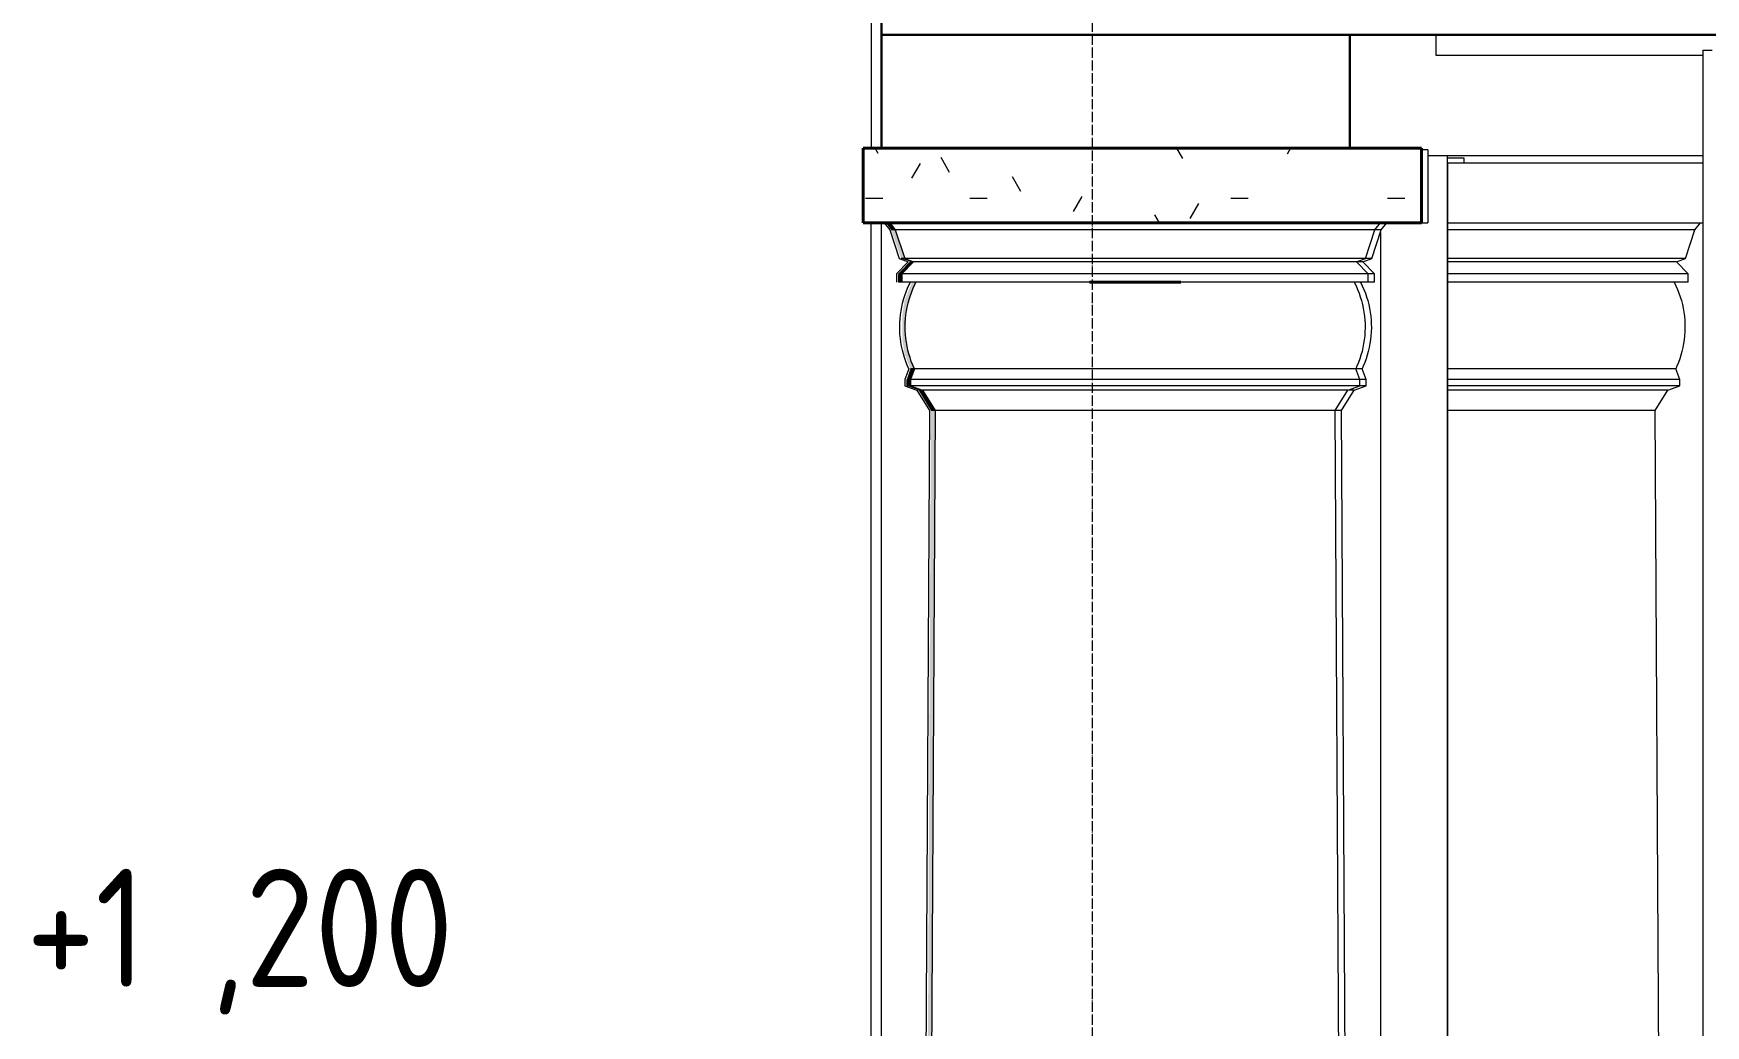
# Model space of a CAD drawing. Header units: millimetres. Extents: x 504091 to 2165846, y 135022 to 442887.
# Drawn here: x 1054905 to 1058160, y 317543 to 319474 of the extents above; entities that cross this region are included whole.
import ezdxf

# ---------------------------------------------------------------- set-up
doc = ezdxf.new("R2010")
doc.units = ezdxf.units.MM
doc.linetypes.add('ADSK_Линия сетки', pattern=[25, 20, -2.5, 0, -2.5])
doc.linetypes.add('осеваяX2', pattern=[4, 2.5, -0.5, 0.5, -0.5])
doc.layers.get('Defpoints').update_dxf_attribs({"color": 255})
for name, color, linetype, lineweight in [('Витраж', 7, 'Continuous', 9), ('Колонны', 7, 'Continuous', 18), ('Оси', 165, 'осеваяX2', 13), ('отметки', 7, 'Continuous', 20), ('Перекрытие', 7, 'Continuous', 18), ('размеры', 7, 'Continuous', 9), ('Стены внутренние', 7, 'Continuous', 18), ('Стены наружные', 7, 'Continuous', 18), ('Стены отделка', 7, 'Continuous', 30)]:
    doc.layers.add(name, color=color, linetype=linetype, lineweight=lineweight)
doc.styles.add('GOST Common_1', font='GOST_Common.ttf', dxfattribs={"width": 0.9, "height": 250})
doc.styles.add('GOST Common_6', font='GOST_Common.ttf', dxfattribs={"width": 0.9, "height": 200})
doc.dimstyles.new('ADSK_Основной_2_5_мм_Округление_до_10_мм', dxfattribs={"dimscale": 304.8, "dimtxt": 251.428749, "dimasz": 0.463911, "dimexe": 0.492126, "dimexo": 0.492126, "dimgap": 0.098425, "dimtad": 1, "dimdec": 0, "dimrnd": 10, "dimdsep": 46, "dimtxsty": 'GOST Common_1', "dimblk1": 'OBLIQUE', "dimblk2": 'OBLIQUE', "dimsah": 1, "dimcen": 0.09, "dimdle": 0.492126, "dimazin": 2, "dimtfac": 1, "dimtdec": 4, "dimtix": 1, "dimtmove": 0, "dimatfit": 3, "dimfxl": 0, "dimtvp": 1, "dimtolj": 1, "dimtzin": 0, "dimlwd": 20, "dimlwe": 20, "dimarcsym": 0})

# ---------------------------------------------------------------- blocks, each defined once
blk = doc.blocks.new('Квадратный угловой импост - 150х150 мм-6453352-Разрез 2-2')
at = {"layer": 'Витраж'}
blk.add_line((-435.6, 3315), (-435.6, 2225), dxfattribs=at)
blk = doc.blocks.new('Квадратный угловой импост - 150х150 мм-6453485-Разрез 2-2')
at = {"layer": 'Витраж'}
blk.add_line((-435.6, 2225), (-435.6, -10), dxfattribs=at)
blk = doc.blocks.new('Квадратный угловой импост - 150х150 мм-2502332-Разрез 2-2')
at = {"layer": 'Витраж'}
for q in [(-417.6, 3610), (-435.6, 3315)]:
    blk.add_line((-435.6, 3610), q, dxfattribs=at)
blk = doc.blocks.new('_Oblique')
at = {"color": 0, "linetype": 'ByBlock', "lineweight": -2}
blk.add_line((-0.5, -0.5), (0.5, 0.5), dxfattribs=at)
blk = doc.blocks.new('*D1014')
at = {"layer": 'Defpoints', "color": 0, "lineweight": 20, "transparency": 16777216}
for p in [(1060804.7, 318042.5), (1058154.7, 317917.4), (1060804.7, 314325.5)]:
    blk.add_point(p, dxfattribs=at)
at = {"layer": 'размеры', "color": 0, "transparency": 16777216}
for p, q in [((1060804.7, 317892.5), (1060804.7, 314175.5)), ((1058154.7, 317767.4), (1058154.7, 314175.5)), ((1058004.7, 314325.5), (1060954.7, 314325.5))]:
    blk.add_line(p, q, dxfattribs=at)
at = {"layer": 'размеры', "color": 0, "transparency": 16777216, "xscale": 141.4, "yscale": 141.4, "zscale": 141.4, "rotation": 180}
blk.add_blockref('_Oblique', (1058154.7, 314325.5), dxfattribs=at)
at = {"layer": 'размеры', "color": 0, "transparency": 16777216, "xscale": 141.4, "yscale": 141.4, "zscale": 141.4}
blk.add_blockref('_Oblique', (1060804.7, 314325.5), dxfattribs=at)
at = {"layer": 'размеры', "color": 0, "lineweight": 20, "transparency": 16777216, "insert": (1059479.7, 314455.5), "char_height": 200, "attachment_point": 5, "style": 'GOST Common_6'}
blk.add_mtext('\\A1;2650', dxfattribs=at)

msp = doc.modelspace()

# ---------------------------------------------------------------- hatches: boundary and pattern name
at = {"layer": 'Колонны', "lineweight": 9}
h = msp.add_hatch(dxfattribs=at)
h.set_pattern_fill('FP_2', color=256, style=0, pattern_type=2)
h.set_pattern_definition([(0, (1068208.4, 324131.58), (406.4, 101.6), [33.528, -271.272, 33.528, -271.272, -1625.6]), (0, (1068208.4, 324131.58), (406.4, 101.6), [-609.6, 33.528, -576.072, 33.528, -271.272, -711.2]), (0, (1068208.4, 324131.58), (406.4, 101.6), [-1524, 33.528, -169.672, 33.528, -474.472]), (120, (1068360.8, 324182.38), (-291.1882, 301.1527), [33.528, -271.272, 33.528, -271.272, -1625.6]), (120, (1068360.8, 324182.38), (-291.1882, 301.1527), [-609.6, 33.528, -576.072, 33.528, -271.272, -711.2]), (120, (1068360.8, 324182.38), (-291.1882, 301.1527), [-1524, 33.528, -169.672, 33.528, -474.472]), (240, (1068411.6, 324385.58), (-115.2118, -402.7527), [33.528, -271.272, 33.528, -271.272, -1625.6]), (240, (1068411.6, 324385.58), (-115.2118, -402.7527), [-609.6, 33.528, -576.072, 33.528, -271.272, -711.2]), (240, (1068411.6, 324385.58), (-115.2118, -402.7527), [-1524, 33.528, -169.672, 33.528, -474.472])])
h.paths.add_polyline_path([(1057526.8376, 319105.6873), (1057606.6222, 319105.6873), (1057606.6222, 319250.5674), (1056520.1546, 319250.5674), (1056520.1546, 319105.6873), (1057452.4227, 319105.6873)])
at = {"layer": 'Колонны', "true_color": 0xfbfbf4}
for points in [[(1056574.6481, 319091.863), (1056583.8391, 319091.863), (1056572.2954, 319105.6873), (1056564.9285, 319104.5461), (1056574.5928, 319091.9349)], [(1056600.7038, 319035.7922), (1056601.3245, 319035.7922), (1056583.8391, 319091.863), (1056574.6481, 319091.863), (1056594.2202, 319035.7922), (1056594.9563, 319035.7922)], [(1056588.122, 319005.9013), (1056596.749, 319005.9016), (1056619.9196, 319029.4566), (1056609.6005, 319028.3098), (1056588.8239, 319006.6305)], [(1056619.9196, 319029.4566), (1056598.1609, 319035.7922), (1056595.2188, 319035.1832), (1056614.0394, 319029.4566), (1056617.8048, 319029.4566)], [(1056588.1217, 318989.6734), (1056596.749, 318989.6734), (1056596.7488, 319005.9013), (1056588.1219, 319004.8494), (1056588.1218, 318992.9469)], [(1056612.1475, 318821.5146), (1056621.3631, 318821.5146), (1056608.7758, 318851.9997), (1056602.639, 318890.4134), (1056604.1875, 318931.0695), (1056614.0394, 318967.965), (1056624.3986, 318989.6734), (1056615.1816, 318989.6734), (1056600.7038, 318953.8542), (1056596.4164, 318925.2044), (1056596.3831, 318879.1894), (1056600.8834, 318850.9723), (1056610.6333, 318825.4475)], [(1056604.4877, 318788.4179), (1056613.6904, 318788.4179), (1056613.6904, 318800.3616), (1056604.4771, 318800.3522), (1056604.4771, 318788.4179)], [(1056613.6904, 318800.3616), (1056621.3631, 318821.5146), (1056612.1475, 318821.5146), (1056605.042, 318800.3616), (1056610.6333, 318800.3616)], [(1056628.2562, 318779.8674), (1056633.0422, 318780.8962), (1056610.6333, 318788.4179), (1056606.504, 318787.6806), (1056627.8871, 318779.8674)], [(1056652.3554, 318740.0206), (1056660.0755, 318740.0206), (1056635.689, 318779.8674), (1056628.2562, 318779.2508), (1056652.1591, 318740.0206)]]:
    msp.add_hatch(color=7, dxfattribs=at).paths.add_polyline_path(points)
h = msp.add_hatch(color=7, dxfattribs=at)
h.paths.add_polyline_path([(1056644.0182, 315821.5755), (1056644.0182, 315831.5755), (1056636.2281, 315831.5755), (1056637.1603, 315821.5755), (1056643.7102, 315821.5755)])
h.paths.add_polyline_path([(1056637.3072, 316031.5755), (1056645.7479, 316031.5755), (1056649.2859, 316598.469), (1056652.1859, 317185.1586), (1056659.0782, 318412.7408), (1056660.0755, 318740.0206), (1056652.1591, 318740.0206), (1056646.6184, 317576.285), (1056645.4289, 317185.1586), (1056640.0396, 316598.469), (1056637.3348, 316036.6978)])

# ---------------------------------------------------------------- linework, layer by layer
at = {"layer": 'Колонны', "lineweight": 40}
for p, q in [((1056520.1546, 319250.5674), (1056520.1546, 319105.6873)), ((1057606.6222, 319250.5674), (1056520.1546, 319250.5674)), ((1057606.6222, 319105.6873), (1057606.6222, 319250.5674)), ((1056520.1546, 319105.6873), (1057606.6222, 319105.6873)), ((1057049.5227, 319105.6873), (1056876.4346, 319105.6873)), ((1057222.6107, 319105.6873), (1057049.5227, 319105.6873)), ((1056960.8316, 318989.6734), (1057049.5227, 318989.6734)), ((1057049.5227, 318989.6734), (1057138.2137, 318989.6734))]:
    msp.add_line(p, q, dxfattribs=at)
at = {"layer": 'Колонны'}
for p, q in [((1057595.9474, 319251.5755), (1057467.1398, 319251.5755)), ((1057618.8893, 319247.7208), (1057606.6222, 319247.7208)), ((1057618.8893, 319247.7208), (1057618.8893, 319105.6873)), ((1058154.7263, 319221.5755), (1057657.5302, 319221.5755)), ((1057657.5302, 319221.5755), (1057657.5302, 319105.6873)), ((1056561.3831, 319105.6873), (1056572.0144, 319091.863)), ((1056572.0144, 319091.863), (1056590.57, 319035.7922)), ((1056572.058, 319105.6873), (1056582.6892, 319091.863)), ((1056582.8094, 319091.863), (1056575.0607, 319091.863)), ((1056582.6892, 319091.863), (1056601.2448, 319035.7922)), ((1057190.6624, 319091.863), (1056582.6892, 319091.863)), ((1057516.3561, 319091.863), (1057190.6624, 319091.863)), ((1057497.8005, 319035.7922), (1057516.3561, 319091.863)), ((1057510.0676, 319035.7922), (1057528.6232, 319091.863)), ((1057516.3561, 319091.863), (1057526.9873, 319105.6873)), ((1057528.6232, 319091.863), (1057516.5916, 319091.863)), ((1057528.6232, 319091.863), (1057539.2545, 319105.6873)), ((1057606.6222, 319105.6873), (1057618.8893, 319105.6873)), ((1057657.5302, 319105.6873), (1058154.7263, 319105.6873)), ((1058138.9944, 319091.863), (1057657.5302, 319091.863)), ((1058120.4387, 319035.7922), (1058138.9944, 319091.863)), ((1058138.9944, 319091.863), (1058149.6256, 319105.6873)), ((1056607.7725, 319029.4566), (1056585.1088, 319005.9013)), ((1056590.57, 319035.7922), (1056607.7725, 319029.4566)), ((1056599.9177, 319035.7922), (1056594.2202, 319035.7922)), ((1056618.4473, 319029.4566), (1056595.7836, 319005.9013)), ((1056601.2448, 319035.7922), (1056618.4473, 319029.4566)), ((1057103.7442, 319035.7922), (1056601.3245, 319035.7922)), ((1056618.6337, 319029.4566), (1056611.2185, 319029.4566)), ((1057049.5227, 319029.4566), (1056618.4473, 319029.4566)), ((1057480.598, 319029.4566), (1057049.5227, 319029.4566)), ((1057497.7208, 319035.7922), (1057103.7442, 319035.7922)), ((1057492.8651, 319029.4566), (1057479.6743, 319029.4566)), ((1057480.598, 319029.4566), (1057497.8005, 319035.7922)), ((1057503.2617, 319005.9013), (1057480.598, 319029.4566)), ((1057492.8651, 319029.4566), (1057510.0676, 319035.7922)), ((1057515.5288, 319005.9013), (1057492.8651, 319029.4566)), ((1057510.0676, 319035.7922), (1057498.3214, 319035.7922)), ((1058120.4387, 319035.7922), (1057657.5302, 319035.7922)), ((1058103.2363, 319029.4566), (1057657.5302, 319029.4566)), ((1058103.2363, 319029.4566), (1058120.4387, 319035.7922)), ((1058125.9, 319005.9013), (1058103.2363, 319029.4566)), ((1056585.1088, 319005.9013), (1056585.1088, 318989.6734)), ((1056595.3283, 319005.9013), (1056588.8239, 319005.9013)), ((1056595.3295, 318989.6734), (1056588.8239, 318989.6734)), ((1056595.7836, 319005.9013), (1056595.7836, 318989.6734)), ((1057138.2137, 319005.9013), (1056595.7836, 319005.9013)), ((1056960.8316, 318989.6734), (1056595.7836, 318989.6734)), ((1057503.2617, 319005.9013), (1057138.2137, 319005.9013)), ((1057503.2617, 318989.6734), (1057138.2137, 318989.6734)), ((1057515.5288, 318989.6734), (1057502.601, 318989.6734)), ((1057515.5288, 319005.9013), (1057502.6013, 319005.9013)), ((1057503.2617, 318989.6734), (1057503.2617, 319005.9013)), ((1057515.5288, 318989.6734), (1057515.5288, 319005.9013)), ((1058125.9, 319005.9013), (1057657.5302, 319005.9013)), ((1057657.5302, 319005.9013), (1057657.5302, 318989.6734)), ((1058125.9, 318989.6734), (1057657.5302, 318989.6734)), ((1058125.9, 318989.6734), (1058125.9, 319005.9013)), ((1056609.2209, 318821.5146), (1056601.5219, 318800.3616)), ((1056601.5219, 318800.3616), (1056601.5219, 318788.4179)), ((1056612.3708, 318800.3616), (1056605.042, 318800.3616)), ((1056619.8958, 318821.5146), (1056612.1967, 318800.3616)), ((1056612.1967, 318800.3616), (1056612.1967, 318788.4179)), ((1057049.5227, 318800.3616), (1056612.1967, 318800.3616)), ((1056620.0853, 318821.5146), (1056612.6498, 318821.5146)), ((1057049.5227, 318821.5146), (1056619.8958, 318821.5146)), ((1057479.1496, 318821.5146), (1057049.5227, 318821.5146)), ((1057486.8486, 318800.3616), (1057049.5227, 318800.3616)), ((1057491.4167, 318821.5146), (1057478.2702, 318821.5146)), ((1057486.8486, 318800.3616), (1057479.1496, 318821.5146)), ((1057499.1157, 318800.3616), (1057485.7337, 318800.3616)), ((1057486.8486, 318788.4179), (1057486.8486, 318800.3616)), ((1057499.1157, 318800.3616), (1057491.4167, 318821.5146)), ((1057499.1157, 318788.4179), (1057499.1157, 318800.3616)), ((1058101.7878, 318821.5146), (1057657.5302, 318821.5146)), ((1058109.4869, 318800.3616), (1057657.5302, 318800.3616)), ((1057657.5302, 318800.3616), (1057657.5302, 318788.4179)), ((1058109.4869, 318800.3616), (1058101.7878, 318821.5146)), ((1058109.4869, 318788.4179), (1058109.4869, 318800.3616)), ((1056601.5219, 318788.4179), (1056625.0142, 318779.8674)), ((1056612.3708, 318788.4179), (1056605.042, 318788.4179)), ((1056612.1967, 318788.4179), (1056635.689, 318779.8674)), ((1057049.5227, 318788.4179), (1056612.1967, 318788.4179)), ((1056625.0142, 318779.8674), (1056649.4007, 318740.0206)), ((1056634.3963, 318779.8674), (1056628.2562, 318779.8674)), ((1056635.689, 318779.8674), (1056660.0755, 318740.0206)), ((1057049.5227, 318779.8674), (1056635.689, 318779.8674)), ((1057486.8486, 318788.4179), (1057049.5227, 318788.4179)), ((1057463.3563, 318779.8674), (1057049.5227, 318779.8674)), ((1057438.9698, 318740.0206), (1057463.3563, 318779.8674)), ((1057451.2369, 318740.0206), (1057475.6234, 318779.8674)), ((1057463.3563, 318779.8674), (1057486.8486, 318788.4179)), ((1057475.6234, 318779.8674), (1057464.6845, 318779.8674)), ((1057475.6234, 318779.8674), (1057499.1157, 318788.4179)), ((1057499.1157, 318788.4179), (1057485.7337, 318788.4179)), ((1058109.4869, 318788.4179), (1057657.5302, 318788.4179)), ((1058003.4854, 318779.8674), (1057657.5302, 318779.8674)), ((1058085.9945, 318779.8674), (1058003.5739, 318779.8674)), ((1058061.608, 318740.0206), (1058085.9945, 318779.8674)), ((1058085.9945, 318779.8674), (1058109.4869, 318788.4179)), ((1056649.4007, 318740.0206), (1056634.4988, 316031.5755)), ((1056660.0755, 318740.0206), (1056645.1736, 316031.5755)), ((1056658.904, 318740.0206), (1056652.3554, 318740.0206)), ((1057049.5227, 318740.0206), (1056660.0755, 318740.0206)), ((1057438.9698, 318740.0206), (1057049.5227, 318740.0206)), ((1057453.8717, 316031.5755), (1057438.9698, 318740.0206)), ((1057451.2369, 318740.0206), (1057440.2941, 318740.0206)), ((1057466.1388, 316031.5755), (1057451.2369, 318740.0206)), ((1058061.608, 318740.0206), (1057657.5302, 318740.0206)), ((1058076.5099, 316031.5755), (1058061.608, 318740.0206))]:
    msp.add_line(p, q, dxfattribs=at)
at = {"layer": 'Колонны', "flags": 128}
for points in [[(1057657.5302, 319105.6873), (1057657.5302, 319098.7751), (1057657.5302, 319091.863)], [(1057657.5302, 319091.863), (1057657.5302, 319063.8275), (1057657.5302, 319035.7922)], [(1057657.5302, 319035.7922), (1057657.5302, 319032.6244), (1057657.5302, 319029.4566)], [(1057657.5302, 319029.4566), (1057657.5302, 319017.679), (1057657.5302, 319005.9013)], [(1056609.2209, 318821.5146), (1056606.123, 318828.5431), (1056603.3086, 318835.6899), (1056600.7822, 318842.9436), (1056598.5479, 318850.2924), (1056596.6093, 318857.7248), (1056594.9695, 318865.2287), (1056593.631, 318872.7922), (1056592.5961, 318880.4031), (1056591.8664, 318888.0494), (1056591.443, 318895.7187), (1056591.3266, 318903.3988), (1056591.5175, 318911.0775), (1056592.0152, 318918.7423), (1056592.8191, 318926.3811), (1056593.9278, 318933.9817), (1056595.3396, 318941.5318), (1056597.0522, 318949.0195), (1056599.0628, 318956.4327), (1056601.3682, 318963.7595), (1056603.9648, 318970.9883), (1056606.8484, 318978.1075), (1056610.0144, 318985.1057), (1056612.2668, 318989.6734)], [(1056619.8958, 318821.5146), (1056616.7978, 318828.5431), (1056613.9834, 318835.6899), (1056611.457, 318842.9436), (1056609.2228, 318850.2924), (1056607.2842, 318857.7248), (1056605.6443, 318865.2287), (1056604.3059, 318872.7922), (1056603.2709, 318880.4031), (1056602.5412, 318888.0494), (1056602.1178, 318895.7187), (1056602.0014, 318903.3988), (1056602.1923, 318911.0775), (1056602.6901, 318918.7423), (1056603.4939, 318926.3811), (1056604.6027, 318933.9817), (1056606.0144, 318941.5318), (1056607.727, 318949.0195), (1056609.7376, 318956.4327), (1056612.0431, 318963.7595), (1056614.6397, 318970.9883), (1056617.5233, 318978.1075), (1056620.6893, 318985.1057), (1056622.9416, 318989.6734)], [(1057476.1037, 318989.6734), (1057479.4542, 318982.7617), (1057482.5255, 318975.7215), (1057485.3129, 318968.5641), (1057487.8119, 318961.3009), (1057490.0184, 318953.9437), (1057491.9289, 318946.5041), (1057493.5404, 318938.994), (1057494.8502, 318931.4255), (1057495.8564, 318923.8107), (1057496.5572, 318916.1618), (1057496.9517, 318908.4909), (1057497.039, 318900.8104), (1057496.8191, 318893.1325), (1057496.2924, 318885.4696), (1057495.4597, 318877.8339), (1057494.3223, 318870.2376), (1057492.882, 318862.6928), (1057491.1411, 318855.2117), (1057489.1025, 318847.8061), (1057486.7694, 318840.488), (1057484.1455, 318833.2691), (1057481.235, 318826.1609), (1057479.1496, 318821.5146)], [(1057488.3708, 318989.6734), (1057491.7213, 318982.7617), (1057494.7926, 318975.7215), (1057497.58, 318968.5641), (1057500.079, 318961.3009), (1057502.2855, 318953.9437), (1057504.196, 318946.5041), (1057505.8075, 318938.994), (1057507.1173, 318931.4255), (1057508.1235, 318923.8107), (1057508.8244, 318916.1618), (1057509.2188, 318908.4909), (1057509.3061, 318900.8104), (1057509.0862, 318893.1325), (1057508.5595, 318885.4696), (1057507.7268, 318877.8339), (1057506.5894, 318870.2376), (1057505.1491, 318862.6928), (1057503.4083, 318855.2117), (1057501.3697, 318847.8061), (1057499.0365, 318840.488), (1057496.4126, 318833.2691), (1057493.5021, 318826.1609), (1057491.4167, 318821.5146)], [(1058098.7419, 318989.6734), (1058102.0924, 318982.7617), (1058105.1638, 318975.7215), (1058107.9512, 318968.5641), (1058110.4501, 318961.3009), (1058112.6566, 318953.9437), (1058114.5671, 318946.5041), (1058116.1786, 318938.994), (1058117.4885, 318931.4255), (1058118.4946, 318923.8107), (1058119.1955, 318916.1618), (1058119.5899, 318908.4909), (1058119.6772, 318900.8104), (1058119.4574, 318893.1325), (1058118.9307, 318885.4696), (1058118.0979, 318877.8339), (1058116.9605, 318870.2376), (1058115.5202, 318862.6928), (1058113.7794, 318855.2117), (1058111.7408, 318847.8061), (1058109.4077, 318840.488), (1058106.7838, 318833.2691), (1058103.8733, 318826.1609), (1058101.7878, 318821.5146)], [(1057657.5302, 318821.5146), (1057657.5302, 318810.9381), (1057657.5302, 318800.3616)], [(1057657.5302, 318788.4179), (1057657.5302, 318784.1426), (1057657.5302, 318779.8674)], [(1057657.5302, 318779.8674), (1057657.5302, 318759.9439), (1057657.5302, 318740.0206)], [(1057657.5302, 318740.0206), (1057657.5302, 318415.749), (1057657.5302, 318091.4773), (1057657.5302, 317767.2056), (1057657.5302, 317442.9339), (1057657.5302, 317118.6623), (1057657.5302, 316794.3906), (1057657.5302, 316470.1189), (1057657.5302, 316145.8472), (1057657.5302, 316031.5755)]]:
    msp.add_lwpolyline(points, dxfattribs=at)
at = {"layer": 'Колонны'}
msp.add_open_spline([(1057657.5302, 318989.6734), (1057657.5302, 318984.1023), (1057657.5302, 318972.7695), (1057657.5302, 318949.2009), (1057657.5302, 318914.3613), (1057657.5302, 318876.8018), (1057657.5302, 318844.5024), (1057657.5302, 318829.0766), (1057657.5302, 318821.5146)], degree=3, knots=[-1, -1, -1, -1, -0.892857143, -0.785714286, -0.571428571, -0.285714286, -0.142857143, 0, 0, 0, 0], dxfattribs=at)
at = {"layer": 'Оси', "linetype": 'ADSK_Линия сетки'}
msp.add_line((1056966.4947, 313327.5052), (1056966.4947, 320756.5755), dxfattribs=at)
at = {"layer": 'Перекрытие', "lineweight": 30}
for p, q in [((1056555.9412, 319591.5755), (1056555.9412, 319251.5755)), ((1060804.9223, 319471.5755), (1056555.9412, 319471.5755)), ((1057467.1398, 319251.5755), (1057467.1398, 319471.5755)), ((1056555.9412, 319251.5755), (1057467.1398, 319251.5755))]:
    msp.add_line(p, q, dxfattribs=at)
at = {"layer": 'Стены внутренние'}
for p, q in [((1057634.4808, 319471.5755), (1057634.4808, 319431.5755)), ((1057634.4808, 319431.5755), (1058154.7263, 319431.5755)), ((1057618.8893, 319236.5755), (1057657.1398, 319236.5755)), ((1057689.7029, 319231.5755), (1057656.9523, 319231.5755)), ((1057657.1398, 319236.5755), (1057657.1398, 316031.5755)), ((1057689.7029, 319221.5755), (1057689.7029, 319231.5755)), ((1056555.9412, 316031.5755), (1056555.9412, 319105.6873)), ((1057526.8376, 319086.8784), (1057526.8376, 316031.5755))]:
    msp.add_line(p, q, dxfattribs=at)
at = {"layer": 'Стены наружные'}
for p, q in [((1057657.1398, 319236.5755), (1058154.7263, 319236.5755)), ((1056535.9412, 316031.5755), (1056535.9412, 319105.6873))]:
    msp.add_line(p, q, dxfattribs=at)
at = {"layer": 'Стены отделка', "lineweight": 9}
for p, q in [((1056535.9412, 319662.457), (1056535.9412, 319251.5755)), ((1056535.9412, 319251.5755), (1056555.9412, 319251.5755))]:
    msp.add_line(p, q, dxfattribs=at)

# ---------------------------------------------------------------- block references
at = {"layer": 'Витраж'}
for name in ['Квадратный угловой импост - 150х150 мм-2502332-Разрез 2-2', 'Квадратный угловой импост - 150х150 мм-6453352-Разрез 2-2', 'Квадратный угловой импост - 150х150 мм-6453485-Разрез 2-2']:
    msp.add_blockref(name, (1058590.2987, 315831.5755), dxfattribs=at)

# ---------------------------------------------------------------- texts
at = {"layer": 'отметки', "lineweight": 20, "insert": (1054891.2978, 317847.97), "char_height": 230, "width": 977.532294, "attachment_point": 1, "line_spacing_factor": 1.022761, "style": 'GOST Common_1'}
msp.add_mtext('+1 ,200', dxfattribs=at)

# ---------------------------------------------------------------- dimensions: what is measured, and where the dimension line sits
at = {"layer": 'размеры', "lineweight": 20}
dim = msp.add_linear_dim(base=(1060804.7263, 314325.4775), p1=(1058154.7263, 317917.3512), p2=(1060804.7263, 318042.5268), dimstyle='ADSK_Основной_2_5_мм_Округление_до_10_мм', override={"dimtxt": 230, "dimpost": '<>', "dimtxsty": 'GOST Common_6', "dimfxl": 1618.654565, "dimlwd": 65535, "dimlwe": 65535}, dxfattribs=at)
dim.commit()
dim.dimension.update_dxf_attribs({"geometry": '*D1014', "text_midpoint": (1059479.7263, 314455.4775)})

doc.saveas('drawing.dxf')
